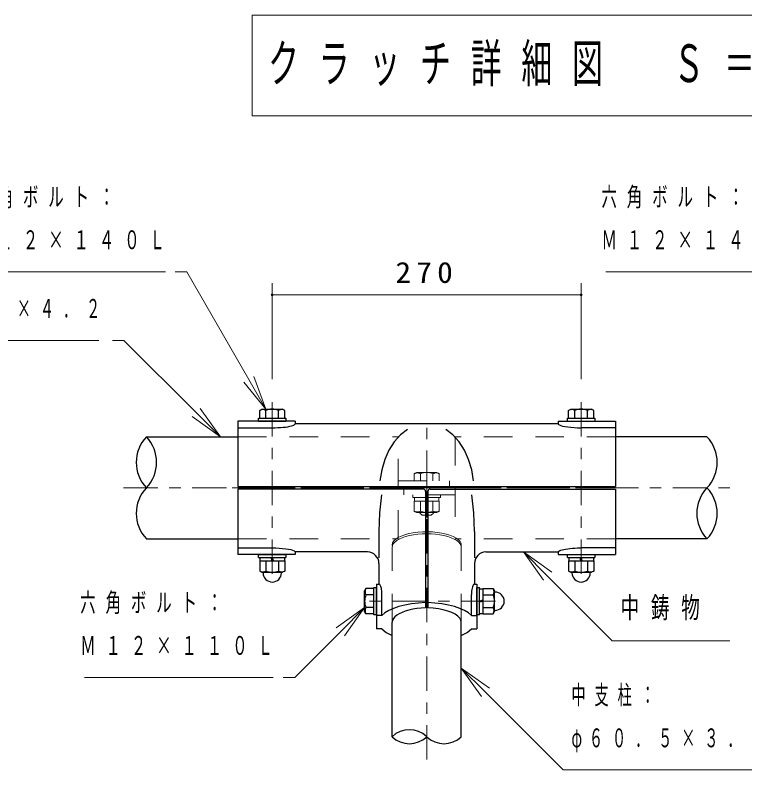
# Model space of a CAD drawing. Units: millimetres on the paper, scale 1:50, with parts at other scales. Extents: x 197 to 617, y 140 to 437.
# Drawn here: x 387.1 to 450.9, y 303.9 to 369.9 of the extents above; entities that cross this region are included whole.
import ezdxf

# ---------------------------------------------------------------- set-up
doc = ezdxf.new("R2010")
doc.units = ezdxf.units.MM
doc.linetypes.add('USER1', pattern=[4.5, 2.5, -2])
doc.linetypes.add('USER2', pattern=[6, 3, -1, 1, -1])
doc.layers.add('線', color=2, linetype='Continuous', lineweight=25)
doc.layers.add('補助', color=2, linetype='Continuous', lineweight=13)
doc.styles.add('ＭＳ ゴシック', font='')
doc.styles.get('ＭＳ ゴシック').set_extended_font_data('MS Gothic')

# ---------------------------------------------------------------- blocks, each defined once
blk = doc.blocks.new('dimension_origin')
at = {"color": 0, "linetype": 'Continuous', "lineweight": -2}
blk.add_circle((0, 0), 1.25, dxfattribs=at)

msp = doc.modelspace()

# ---------------------------------------------------------------- linework, layer by layer
at = {"layer": '線', "color": 7, "lineweight": 13}
for p, q in [((407.84, 369.897), (407.84, 361.097)), ((473.64, 369.897), (407.84, 369.897)), ((407.84, 361.097), (473.64, 361.097))]:
    msp.add_line(p, q, dxfattribs=at)
at = {"layer": '線', "color": 1, "linetype": 'USER2', "lineweight": 13}
for p, q in [((409.608, 321.086), (409.608, 336.086)), ((436.608, 336.086), (436.608, 321.086)), ((423.108, 304.839), (423.108, 334.691)), ((423.108, 326.586), (423.108, 331.186)), ((423.108, 330.586), (423.108, 325.986)), ((396.608, 328.586), (449.608, 328.586)), ((406.108, 328.586), (440.108, 328.586)), ((423.108, 323.387), (423.108, 324.753)), ((429.108, 318.68), (417.108, 318.68))]:
    msp.add_line(p, q, dxfattribs=at)
at = {"layer": '線'}
for p, q in [((408.511, 335.352), (408.708, 335.466)), ((408.511, 334.666), (408.511, 335.352)), ((408.708, 335.466), (410.508, 335.466)), ((409.059, 334.666), (409.059, 335.352)), ((410.156, 334.666), (410.156, 335.352)), ((410.705, 335.352), (410.508, 335.466)), ((410.705, 334.666), (410.705, 335.352)), ((435.511, 335.352), (435.708, 335.466)), ((435.511, 334.666), (435.511, 335.352)), ((435.708, 335.466), (437.508, 335.466)), ((436.059, 334.666), (436.059, 335.352)), ((437.156, 334.666), (437.156, 335.352)), ((437.705, 335.352), (437.508, 335.466)), ((437.705, 334.666), (437.705, 335.352)), ((408.408, 334.666), (410.808, 334.666)), ((408.408, 334.416), (408.408, 334.666)), ((408.408, 334.416), (410.808, 334.416)), ((408.511, 334.666), (410.705, 334.666)), ((410.808, 334.666), (410.808, 334.416)), ((435.408, 334.666), (437.808, 334.666)), ((435.408, 334.416), (435.408, 334.666)), ((435.408, 334.416), (437.808, 334.416)), ((435.511, 334.666), (437.705, 334.666)), ((437.808, 334.666), (437.808, 334.416)), ((406.608, 333.836), (409.608, 333.836)), ((439.608, 333.836), (436.608, 333.836)), ((406.608, 328.691), (439.608, 328.691)), ((422.808, 328.481), (406.608, 328.481)), ((423.408, 328.481), (439.608, 328.481)), ((423.008, 328.281), (423.008, 318.103)), ((423.208, 328.281), (423.208, 318.103)), ((418.933, 324.779), (418.933, 322.481)), ((427.283, 324.779), (427.283, 322.481)), ((406.608, 323.335), (409.608, 323.335)), ((439.608, 323.335), (436.608, 323.335)), ((408.408, 322.756), (410.808, 322.756)), ((408.408, 322.506), (408.408, 322.756)), ((410.808, 322.756), (410.808, 322.506)), ((435.408, 322.756), (437.808, 322.756)), ((435.408, 322.506), (435.408, 322.756)), ((437.808, 322.756), (437.808, 322.506)), ((408.408, 322.506), (410.808, 322.506)), ((408.511, 322.206), (410.705, 322.206)), ((408.511, 322.206), (408.511, 321.319)), ((408.533, 322.506), (410.683, 322.506)), ((408.533, 322.506), (408.533, 322.206)), ((408.533, 322.206), (410.683, 322.206)), ((409.059, 322.206), (409.059, 321.319)), ((409.591, 322.206), (409.511, 322.506)), ((409.705, 322.206), (409.625, 322.506)), ((410.156, 322.206), (410.156, 321.319)), ((410.683, 322.506), (410.683, 322.206)), ((410.705, 322.206), (410.705, 321.319)), ((435.408, 322.506), (437.808, 322.506)), ((435.511, 322.206), (437.705, 322.206)), ((435.511, 322.206), (435.511, 321.319)), ((435.533, 322.506), (437.683, 322.506)), ((435.533, 322.506), (435.533, 322.206)), ((435.533, 322.206), (437.683, 322.206)), ((436.059, 322.206), (436.059, 321.319)), ((436.591, 322.206), (436.511, 322.506)), ((436.705, 322.206), (436.625, 322.506)), ((437.156, 322.206), (437.156, 321.319)), ((437.683, 322.506), (437.683, 322.206)), ((437.705, 322.206), (437.705, 321.319)), ((408.511, 321.319), (408.708, 321.206)), ((410.705, 321.319), (410.508, 321.206)), ((435.511, 321.319), (435.708, 321.206)), ((437.705, 321.319), (437.508, 321.206)), ((408.708, 321.206), (410.508, 321.206)), ((408.808, 321.156), (408.808, 321.206)), ((410.408, 321.156), (410.408, 321.206)), ((435.708, 321.206), (437.508, 321.206)), ((435.808, 321.156), (435.808, 321.206)), ((437.408, 321.156), (437.408, 321.206)), ((417.797, 319.777), (417.683, 319.58)), ((417.683, 317.78), (417.683, 319.58)), ((418.483, 319.777), (417.797, 319.777)), ((418.483, 317.48), (418.483, 319.88)), ((418.483, 319.88), (418.733, 319.88)), ((418.483, 317.583), (418.483, 319.777)), ((418.733, 317.48), (418.733, 319.88)), ((419.196, 317.425), (419.196, 319.266)), ((427.019, 317.425), (427.019, 319.266)), ((427.483, 317.48), (427.483, 319.88)), ((427.483, 319.88), (427.733, 319.88)), ((427.733, 317.48), (427.733, 319.88)), ((427.733, 317.605), (427.733, 319.755)), ((427.733, 319.755), (428.033, 319.755)), ((428.033, 317.583), (428.033, 319.777)), ((428.033, 319.777), (428.919, 319.777)), ((428.033, 317.605), (428.033, 319.755)), ((428.919, 319.777), (429.033, 319.58)), ((429.033, 317.78), (429.033, 319.58)), ((429.083, 319.48), (429.033, 319.48)), ((418.483, 319.229), (417.797, 319.229)), ((428.033, 318.777), (427.733, 318.697)), ((428.033, 318.663), (427.733, 318.583)), ((428.033, 319.229), (428.919, 319.229)), ((418.483, 318.132), (417.797, 318.132)), ((428.033, 318.132), (428.919, 318.132)), ((417.797, 317.583), (417.683, 317.78)), ((418.483, 317.583), (417.797, 317.583)), ((418.733, 317.48), (418.483, 317.48)), ((427.733, 317.48), (427.483, 317.48)), ((427.733, 317.605), (428.033, 317.605)), ((428.033, 317.583), (428.919, 317.583)), ((428.919, 317.583), (429.033, 317.78)), ((429.083, 317.88), (429.033, 317.88))]:
    msp.add_line(p, q, dxfattribs=at)
at = {"layer": '線', "color": 7}
for p, q in [((411.608, 334.416), (406.608, 334.416)), ((406.608, 334.416), (406.608, 328.691)), ((411.608, 334.416), (411.608, 334.191)), ((434.608, 334.416), (434.608, 334.191)), ((434.608, 334.416), (439.608, 334.416)), ((439.608, 334.416), (439.608, 328.691)), ((434.608, 334.191), (411.608, 334.191)), ((398.608, 333.041), (406.608, 333.041)), ((447.608, 333.041), (439.608, 333.041)), ((406.608, 328.481), (406.608, 322.756)), ((439.608, 328.481), (439.608, 322.756)), ((398.608, 324.131), (406.608, 324.131)), ((447.608, 324.131), (439.608, 324.131)), ((411.608, 322.756), (406.608, 322.756)), ((411.608, 322.981), (411.608, 322.756)), ((417.708, 322.981), (411.608, 322.981)), ((417.933, 322.981), (417.708, 322.981)), ((428.283, 322.981), (428.508, 322.981)), ((428.508, 322.981), (434.608, 322.981)), ((434.608, 322.981), (434.608, 322.756)), ((434.608, 322.756), (439.608, 322.756)), ((418.933, 321.981), (418.933, 320.18)), ((427.283, 321.981), (427.283, 320.18)), ((418.733, 320.18), (418.933, 320.18)), ((418.733, 320.18), (418.733, 317.425)), ((427.273, 320.18), (427.483, 320.18)), ((427.483, 320.18), (427.483, 317.425)), ((419.196, 317.425), (418.733, 317.425)), ((418.733, 317.425), (418.733, 316.253)), ((427.019, 317.425), (427.483, 317.425)), ((427.483, 317.425), (427.483, 316.253)), ((420.083, 306.839), (420.083, 316.839)), ((426.133, 306.839), (426.133, 316.839)), ((419.196, 316.253), (418.733, 316.253)), ((427.019, 316.253), (427.483, 316.253))]:
    msp.add_line(p, q, dxfattribs=at)
at = {"layer": '線', "color": 4, "linetype": 'USER1', "lineweight": 13}
for p, q in [((406.608, 333.041), (420.608, 333.041)), ((420.608, 324.131), (420.608, 333.041)), ((425.608, 333.041), (425.608, 324.131)), ((439.608, 333.041), (425.608, 333.041)), ((422.011, 329.822), (422.208, 329.936)), ((422.011, 329.186), (422.011, 329.822)), ((424.008, 329.936), (422.208, 329.936)), ((422.559, 329.186), (422.559, 329.822)), ((423.656, 329.186), (423.656, 329.822)), ((424.205, 329.822), (424.008, 329.936)), ((424.205, 329.186), (424.205, 329.822)), ((420.608, 329.186), (425.108, 329.186)), ((425.108, 328.586), (425.108, 329.186)), ((420.608, 328.586), (425.108, 328.586)), ((421.108, 328.586), (421.108, 327.986)), ((425.608, 328.586), (421.108, 328.586)), ((425.608, 327.986), (421.108, 327.986)), ((421.908, 327.736), (421.908, 327.986)), ((424.308, 327.986), (424.308, 327.736)), ((421.908, 327.736), (424.308, 327.736)), ((422.011, 327.436), (424.205, 327.436)), ((422.011, 327.436), (422.011, 326.549)), ((422.033, 327.736), (422.033, 327.436)), ((422.033, 327.436), (424.183, 327.436)), ((422.559, 327.436), (422.559, 326.549)), ((423.091, 327.436), (423.011, 327.736)), ((423.205, 327.436), (423.125, 327.736)), ((423.656, 327.436), (423.656, 326.549)), ((424.183, 327.736), (424.183, 327.436)), ((424.205, 327.436), (424.205, 326.549)), ((422.011, 326.549), (422.208, 326.436)), ((424.205, 326.549), (424.008, 326.436)), ((422.208, 326.436), (424.008, 326.436)), ((422.508, 326.386), (422.708, 326.186)), ((423.508, 326.186), (422.708, 326.186)), ((423.708, 326.386), (423.508, 326.186)), ((406.608, 324.131), (420.608, 324.131)), ((439.608, 324.131), (425.608, 324.131)), ((420.083, 316.839), (420.083, 323.387)), ((426.133, 316.839), (426.133, 323.387))]:
    msp.add_line(p, q, dxfattribs=at)
at = {"layer": '線'}
for points in [[(409.608, 333.836), (409.855, 333.839), (410.099, 333.847), (410.335, 333.861), (410.56, 333.879), (410.77, 333.902), (410.962, 333.93), (411.134, 333.962), (411.282, 333.997), (411.405, 334.035), (411.499, 334.076), (411.565, 334.118), (411.601, 334.161), (411.606, 334.176), (411.608, 334.191)], [(434.608, 334.191), (434.632, 334.135), (434.706, 334.081), (434.826, 334.03), (434.99, 333.982), (435.194, 333.94), (435.432, 333.904), (435.7, 333.875), (435.99, 333.854), (436.295, 333.841), (436.608, 333.836)], [(421.433, 333.691), (420.823, 333.219), (420.277, 332.61), (419.812, 331.88), (419.441, 331.051), (419.173, 330.146), (419.017, 329.191)], [(427.199, 329.191), (427.043, 330.146), (426.775, 331.051), (426.403, 331.88), (425.938, 332.61), (425.393, 333.219), (424.783, 333.691)], [(419.172, 327.981), (418.993, 326.402), (418.933, 324.779)], [(427.283, 324.779), (427.223, 326.402), (427.044, 327.981)], [(409.608, 323.335), (409.921, 323.33), (410.226, 323.317), (410.516, 323.296), (410.783, 323.267), (411.022, 323.231), (411.226, 323.189), (411.39, 323.141), (411.51, 323.09), (411.583, 323.036), (411.608, 322.981)], [(434.608, 322.981), (434.622, 323.022), (434.663, 323.063), (434.731, 323.103), (434.826, 323.141), (434.945, 323.177), (435.087, 323.211), (435.25, 323.241), (435.432, 323.267), (435.631, 323.29), (435.842, 323.308), (436.065, 323.321), (436.295, 323.33), (436.451, 323.334), (436.608, 323.335)], [(419.196, 319.266), (419.194, 319.379), (419.188, 319.49), (419.178, 319.598), (419.165, 319.701), (419.147, 319.797), (419.127, 319.885), (419.103, 319.964), (419.077, 320.031), (419.049, 320.087), (419.018, 320.131), (418.987, 320.161), (418.955, 320.177), (418.944, 320.179), (418.933, 320.18)], [(427.293, 320.18), (427.251, 320.174), (427.209, 320.144), (427.17, 320.092), (427.133, 320.018), (427.1, 319.925), (427.072, 319.815), (427.049, 319.691), (427.033, 319.555), (427.023, 319.413), (427.019, 319.266)], [(423.008, 318.103), (422.622, 318.078), (422.247, 318.036), (421.887, 317.976), (421.548, 317.9), (421.235, 317.809), (420.952, 317.703), (420.704, 317.586), (420.493, 317.457), (420.324, 317.319), (420.198, 317.175), (420.118, 317.025), (420.084, 316.873), (420.083, 316.856), (420.083, 316.839)], [(426.133, 316.839), (426.098, 317.025), (425.993, 317.207), (425.822, 317.381), (425.587, 317.544), (425.293, 317.691), (424.948, 317.82), (424.558, 317.927), (424.131, 318.011), (423.678, 318.07), (423.208, 318.103)]]:
    msp.add_lwpolyline(points, dxfattribs=at)
at = {"layer": '線', "color": 4, "linetype": 'USER1', "lineweight": 13}
for points in [[(426.133, 323.556), (426.108, 323.723), (426.023, 323.887), (425.879, 324.044), (425.68, 324.192), (425.43, 324.328), (425.133, 324.449), (424.796, 324.552), (424.424, 324.635), (424.026, 324.697), (423.61, 324.736), (423.184, 324.752), (422.757, 324.745), (422.336, 324.713), (421.931, 324.659), (421.549, 324.584), (421.199, 324.487), (420.887, 324.373), (420.619, 324.242), (420.401, 324.098), (420.238, 323.944), (420.131, 323.782), (420.085, 323.615), (420.083, 323.586), (420.083, 323.556)], [(420.083, 323.387), (420.109, 323.541), (420.186, 323.692), (420.313, 323.839), (420.488, 323.977), (420.708, 324.106), (420.969, 324.222), (421.266, 324.324), (421.595, 324.41), (421.95, 324.479), (422.325, 324.528), (422.713, 324.558), (423.108, 324.568), (423.503, 324.558), (423.891, 324.528), (424.265, 324.479), (424.62, 324.41), (424.949, 324.324), (425.247, 324.222), (425.508, 324.106), (425.728, 323.977), (425.903, 323.839), (426.03, 323.692), (426.107, 323.541), (426.133, 323.387)]]:
    msp.add_lwpolyline(points, dxfattribs=at)
at = {"layer": '線', "color": 7}
for points in [[(423.008, 318.554), (422.383, 318.518), (421.778, 318.447), (421.205, 318.344), (420.676, 318.209), (420.201, 318.047), (419.791, 317.859), (419.454, 317.65), (419.196, 317.425)], [(427.019, 317.425), (426.762, 317.65), (426.425, 317.859), (426.015, 318.047), (425.54, 318.209), (425.011, 318.344), (424.438, 318.447), (423.833, 318.518), (423.208, 318.554)], [(419.196, 316.253), (419.568, 315.949), (420.083, 315.68)], [(426.133, 315.68), (426.648, 315.949), (427.019, 316.253)]]:
    msp.add_lwpolyline(points, dxfattribs=at)
at = {"layer": '線'}
for centre, radius, start, end in [((408.785, 334.877), 0.548, 60.00001, 119.99999), ((409.608, 334.086), 1.38, 66.57346, 113.42654), ((410.431, 334.877), 0.548, 60.00001, 119.99999), ((435.785, 334.877), 0.548, 60.00001, 119.99999), ((436.608, 334.086), 1.38, 66.57346, 113.42654), ((437.431, 334.877), 0.548, 60.00001, 119.99999), ((400.95, 330.813), 3.232, 136.44154, 223.55846), ((396.265, 330.813), 3.232, 316.44154, 43.55846), ((445.265, 330.813), 3.232, 316.44154, 43.55846), ((400.95, 326.358), 3.232, 136.44154, 223.55846), ((422.808, 328.281), 0.2, 0, 90), ((423.408, 328.281), 0.2, 90, 180), ((449.95, 326.358), 3.232, 136.44154, 223.55846), ((445.265, 326.358), 3.232, 316.44154, 43.55846), ((408.785, 321.794), 0.548, 240.00001, 299.99999), ((409.608, 322.585), 1.38, 246.57346, 293.42654), ((410.431, 321.794), 0.548, 240.00001, 299.99999), ((435.785, 321.794), 0.548, 240.00001, 299.99999), ((436.608, 322.585), 1.38, 246.57346, 293.42654), ((437.431, 321.794), 0.548, 240.00001, 299.99999), ((409.608, 321.156), 0.8, 180, 0), ((436.608, 321.156), 0.8, 180, 0), ((418.272, 319.503), 0.548, 150.00001, 209.99999), ((428.444, 319.503), 0.548, 330.00001, 29.99999), ((429.083, 318.68), 0.8, 270, 90), ((419.062, 318.68), 1.38, 156.57346, 203.42654), ((427.653, 318.68), 1.38, 336.57346, 23.42654), ((418.272, 317.857), 0.548, 150.00001, 209.99999), ((428.444, 317.857), 0.548, 330.00001, 29.99999), ((421.595, 305.269), 2.18, 46.07099, 133.92901), ((421.595, 308.409), 2.18, 226.07099, 313.92901), ((424.62, 308.409), 2.18, 226.07099, 313.92901)]:
    msp.add_arc(centre, radius, start, end, dxfattribs=at)
at = {"layer": '線', "color": 4, "linetype": 'USER1', "lineweight": 13}
for centre, radius, start, end in [((422.285, 329.347), 0.548, 60.00001, 119.99999), ((423.108, 328.556), 1.38, 66.57346, 113.42654), ((423.931, 329.347), 0.548, 60.00001, 119.99999), ((422.285, 327.024), 0.548, 240.00001, 299.99999), ((423.108, 327.815), 1.38, 246.57346, 293.42654), ((423.931, 327.024), 0.548, 240.00001, 299.99999)]:
    msp.add_arc(centre, radius, start, end, dxfattribs=at)
at = {"layer": '線', "color": 7}
for centre, start, end in [((417.933, 321.981), 0, 90), ((428.283, 321.981), 90, 180)]:
    msp.add_arc(centre, 1, start, end, dxfattribs=at)
at = {"layer": '補助'}
for p, q in [((383.76, 347.466), (400.265, 347.466)), ((402.131, 347.466), (401.131, 347.466)), ((407.559, 338.064), (402.131, 347.466)), ((438.76, 347.466), (455.265, 347.466)), ((409.608, 338.086), (409.608, 346.466)), ((436.608, 338.086), (436.608, 346.466)), ((409.608, 345.466), (436.608, 345.466)), ((378.063, 341.466), (394.458, 341.466)), ((396.649, 341.466), (395.649, 341.466)), ((402.952, 335.162), (396.649, 341.466)), ((407.126, 337.814), (409.059, 335.466)), ((409.059, 335.466), (407.559, 338.064)), ((407.992, 338.314), (409.059, 335.466)), ((405.074, 333.041), (402.952, 335.162)), ((403.306, 335.515), (405.074, 333.041)), ((402.599, 334.808), (405.074, 333.041)), ((431.558, 322.981), (433.679, 320.859)), ((434.033, 321.213), (431.558, 322.981)), ((433.326, 320.506), (431.558, 322.981)), ((433.679, 320.859), (439.333, 315.206)), ((415.208, 316.364), (417.683, 318.132)), ((417.683, 318.132), (415.562, 316.01)), ((415.915, 315.657), (417.683, 318.132)), ((415.562, 316.01), (411.569, 312.018)), ((439.333, 315.206), (440.333, 315.206)), ((440.333, 315.206), (449.595, 315.206)), ((426.133, 312.839), (428.254, 310.718)), ((428.608, 311.071), (426.133, 312.839)), ((427.901, 310.364), (426.133, 312.839)), ((393.198, 312.018), (409.703, 312.018)), ((411.569, 312.018), (410.569, 312.018)), ((428.254, 310.718), (435.033, 303.939)), ((435.033, 303.939), (436.033, 303.939)), ((436.033, 303.939), (452.428, 303.939))]:
    msp.add_line(p, q, dxfattribs=at)

# ---------------------------------------------------------------- block references
at = {"layer": '補助', "xscale": 0.0667, "yscale": 0.0667}
msp.add_blockref('dimension_origin', (409.608, 345.466), dxfattribs=at)
at = {"layer": '補助', "xscale": 0.0667, "yscale": 0.0667, "rotation": 180}
msp.add_blockref('dimension_origin', (436.608, 345.466), dxfattribs=at)

# ---------------------------------------------------------------- texts
at = {"layer": '線', "color": 7, "insert": (409.24, 365.497), "char_height": 3.299, "attachment_point": 4, "style": 'ＭＳ ゴシック'}
msp.add_mtext('\\T1.64;\\W0.6;クラッチ詳細図\u3000Ｓ＝１／１０', dxfattribs=at)
at = {"layer": '補助', "style": 'ＭＳ ゴシック'}
for s, insert, char_height, attachment_point in [('\\T1.64;\\W0.6;六角ボルト：', (383.385, 354.841), 1.65, 1), ('\\T1.64;\\W0.6;六角ボルト：', (438.385, 354.841), 1.65, 1), ('\\T1.64;\\W0.6;Ｍ１２×１４０Ｌ', (383.385, 351.091), 1.65, 1), ('\\T1.64;\\W0.6;Ｍ１２×１４０Ｌ', (438.385, 351.091), 1.65, 1), ('\\T1.33;\\W1.1;270', (423.108, 346.466), 1.833, 8), ('\\T1.63;\\W0.55;φ８９．１×４．２', (377.688, 345.091), 1.65, 1), ('\\T1.64;\\W0.6;六角ボルト：', (392.823, 319.393), 1.65, 1), ('\\T1.63;\\W0.65;中鋳物', (440.058, 319.039), 1.833, 1), ('\\T1.64;\\W0.6;Ｍ１２×１１０Ｌ', (392.823, 315.643), 1.65, 1), ('\\T1.63;\\W0.55;中支柱：', (435.758, 311.314), 1.65, 1), ('\\T1.63;\\W0.55;φ６０．５×３．８', (435.758, 307.564), 1.65, 1)]:
    msp.add_mtext(s, dxfattribs=dict(at, insert=insert, char_height=char_height, attachment_point=attachment_point))

doc.saveas('drawing.dxf')
